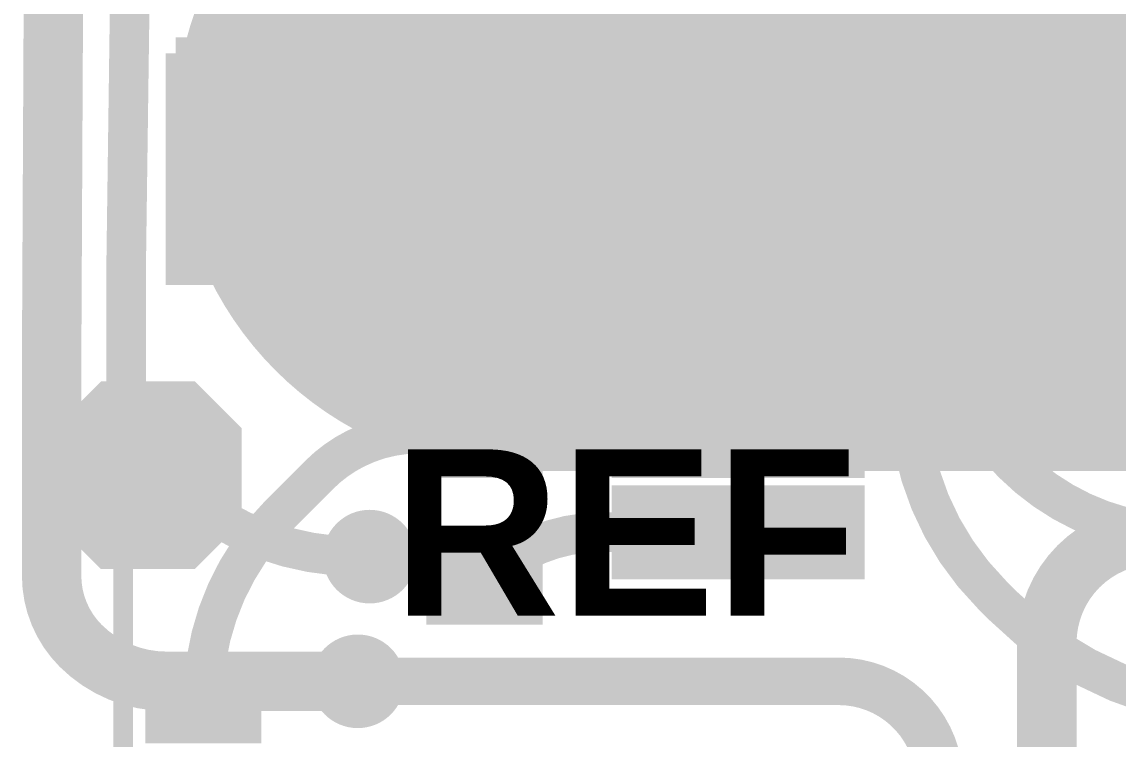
# Model space of a CAD drawing. Header units: millimetres. Extents: x -11 to 1.7, y -2.4 to 29.6.
# Drawn here: x -11.04 to -4.01, y 9.64 to 14.23 of the extents above; entities that cross this region are included whole.
import ezdxf

# ---------------------------------------------------------------- set-up
doc = ezdxf.new("R2010")
doc.units = ezdxf.units.MM
for name, color, linetype in [('BottomLayer', 5, 'Continuous'), ('BottomPaste', 16, 'Continuous'), ('BottomSolder', 6, 'Continuous'), ('TopLayer', 1, 'Continuous'), ('TopOverlay', 2, 'Continuous'), ('TopPaste', 8, 'Continuous'), ('TopSolder', 216, 'Continuous'), ('ViaHoleLayer', 16, 'Continuous')]:
    doc.layers.add(name, color=color, linetype=linetype)
doc.styles.add('Arial', font='', dxfattribs={"height": 0.2})
doc.styles.get('Arial').set_extended_font_data('Arial', bold=True)

# ---------------------------------------------------------------- blocks, each defined once
blk = doc.blocks.new('T__________B_1')
at = {"layer": 'BottomLayer'}
blk.add_hatch(color=5, dxfattribs=at).paths.add_polyline_path([(0.250000135, 0.5000002699999999), (-0.250000135, 0.5000002699999999), (-0.5000002699999999, 0.250000135), (-0.5000002699999999, -0.250000135), (-0.250000135, -0.5000002699999999), (0.250000135, -0.5000002699999999), (0.5000002699999999, -0.250000135), (0.5000002699999999, 0.250000135)])
at = {"layer": 'BottomPaste'}
blk.add_hatch(color=16, dxfattribs=at).paths.add_polyline_path([(0.250000135, 0.5000002699999999), (-0.250000135, 0.5000002699999999), (-0.5000002699999999, 0.250000135), (-0.5000002699999999, -0.250000135), (-0.250000135, -0.5000002699999999), (0.250000135, -0.5000002699999999), (0.5000002699999999, -0.250000135), (0.5000002699999999, 0.250000135)])
at = {"layer": 'BottomSolder'}
blk.add_hatch(color=6, dxfattribs=at).paths.add_polyline_path([(0.300800135, 0.6016002699999999), (-0.300800135, 0.6016002699999999), (-0.6016002699999999, 0.300800135), (-0.6016002699999999, -0.300800135), (-0.300800135, -0.6016002699999999), (0.300800135, -0.6016002699999999), (0.6016002699999999, -0.300800135), (0.6016002699999999, 0.300800135)])
blk = doc.blocks.new('_EMG________7')
at = {"layer": 'TopLayer'}
h = blk.add_hatch(color=1, dxfattribs=at)
edge = h.paths.add_edge_path()
edge.add_arc((-3.14997338, -0.0128143), 2.09999834, 90, 270)
edge.add_line((-3.14997338, -2.11281264), (3.150029259999999, -2.11281264))
edge.add_arc((3.15002926, -0.0128143), 2.09999834, 270, 450)
edge.add_line((3.15002926, 2.08718404), (-3.14997338, 2.08718404))
at = {"layer": 'TopPaste'}
h = blk.add_hatch(color=8, dxfattribs=at)
edge = h.paths.add_edge_path()
edge.add_arc((-3.14997338, -0.0128143), 2.09999834, 90, 270)
edge.add_line((-3.14997338, -2.11281264), (3.150029259999999, -2.11281264))
edge.add_arc((3.15002926, -0.0128143), 2.09999834, 270, 450)
edge.add_line((3.15002926, 2.08718404), (-3.14997338, 2.08718404))
at = {"layer": 'TopSolder'}
h = blk.add_hatch(color=216, dxfattribs=at)
edge = h.paths.add_edge_path()
edge.add_arc((-3.14997338, -0.0128143), 2.20159834, 90, 270)
edge.add_line((-3.14997338, -2.21441264), (3.150029259999999, -2.21441264))
edge.add_arc((3.15002926, -0.0128143), 2.20159834, 270, 450)
edge.add_line((3.15002926, 2.18878404), (-3.14997338, 2.18878404))
at = {"layer": 'TopOverlay', "const_width": 0.127}
blk.add_lwpolyline([(-5.68320682, -10.96571086), (-5.68320682, 10.9657134)], dxfattribs=at)
blk = doc.blocks.new('MSOP_8_B_9')
at = {"layer": 'BottomLayer'}
for points in [[(-2.47999885, 1.17499892), (-1.05999915, 1.17499892), (-1.05999915, 0.77499972), (-2.47999885, 0.77499972)], [(1.05999915, 1.17499892), (2.47999885, 1.17499892), (2.47999885, 0.77499972), (1.05999915, 0.77499972)], [(-2.47999885, 0.52500022), (-1.05999915, 0.52500022), (-1.05999915, 0.12500102), (-2.47999885, 0.12500102)], [(1.05999915, 0.52500022), (2.47999885, 0.52500022), (2.47999885, 0.12500102), (1.05999915, 0.12500102)], [(-2.47999885, -0.12500102), (-1.05999915, -0.12500102), (-1.05999915, -0.52500022), (-2.47999885, -0.52500022)], [(1.05999915, -0.12500102), (2.47999885, -0.12500102), (2.47999885, -0.52500022), (1.05999915, -0.52500022)], [(-2.47999885, -0.77499972), (-1.05999915, -0.77499972), (-1.05999915, -1.17499892), (-2.47999885, -1.17499892)], [(1.05999915, -0.77499972), (2.47999885, -0.77499972), (2.47999885, -1.17499892), (1.05999915, -1.17499892)]]:
    blk.add_hatch(color=5, dxfattribs=at).paths.add_polyline_path(points)
at = {"layer": 'BottomPaste'}
for points in [[(-2.47999885, 1.17499892), (-1.05999915, 1.17499892), (-1.05999915, 0.77499972), (-2.47999885, 0.77499972)], [(1.05999915, 1.17499892), (2.47999885, 1.17499892), (2.47999885, 0.77499972), (1.05999915, 0.77499972)], [(-2.47999885, 0.52500022), (-1.05999915, 0.52500022), (-1.05999915, 0.12500102), (-2.47999885, 0.12500102)], [(1.05999915, 0.52500022), (2.47999885, 0.52500022), (2.47999885, 0.12500102), (1.05999915, 0.12500102)], [(-2.47999885, -0.12500102), (-1.05999915, -0.12500102), (-1.05999915, -0.52500022), (-2.47999885, -0.52500022)], [(1.05999915, -0.12500102), (2.47999885, -0.12500102), (2.47999885, -0.52500022), (1.05999915, -0.52500022)], [(-2.47999885, -0.77499972), (-1.05999915, -0.77499972), (-1.05999915, -1.17499892), (-2.47999885, -1.17499892)], [(1.05999915, -0.77499972), (2.47999885, -0.77499972), (2.47999885, -1.17499892), (1.05999915, -1.17499892)]]:
    blk.add_hatch(color=16, dxfattribs=at).paths.add_polyline_path(points)
at = {"layer": 'BottomSolder'}
for points in [[(-2.58159885, 1.27659892), (-0.95839915, 1.27659892), (-0.95839915, 0.6733997199999999), (-2.58159885, 0.6733997199999999)], [(0.95839915, 1.27659892), (2.58159885, 1.27659892), (2.58159885, 0.6733997199999999), (0.95839915, 0.6733997199999999)], [(-2.58159885, 0.62660022), (-0.95839915, 0.62660022), (-0.95839915, 0.02340102), (-2.58159885, 0.02340102)], [(0.95839915, 0.62660022), (2.58159885, 0.62660022), (2.58159885, 0.02340102), (0.95839915, 0.02340102)], [(-2.58159885, -0.02340102), (-0.95839915, -0.02340102), (-0.95839915, -0.62660022), (-2.58159885, -0.62660022)], [(0.95839915, -0.02340102), (2.58159885, -0.02340102), (2.58159885, -0.62660022), (0.95839915, -0.62660022)], [(-2.58159885, -0.6733997199999999), (-0.95839915, -0.6733997199999999), (-0.95839915, -1.27659892), (-2.58159885, -1.27659892)], [(0.95839915, -0.6733997199999999), (2.58159885, -0.6733997199999999), (2.58159885, -1.27659892), (0.95839915, -1.27659892)]]:
    blk.add_hatch(color=6, dxfattribs=at).paths.add_polyline_path(points)
blk = doc.blocks.new('R___0603_B_18')
at = {"layer": 'BottomLayer'}
for points in [[(-1.143, -0.4445), (-1.143, 0.4445), (-0.3809999999999999, 0.4445), (-0.3809999999999999, -0.4445)], [(0.3809999999999999, -0.4445), (0.3809999999999999, 0.4445), (1.143, 0.4445), (1.143, -0.4445)]]:
    blk.add_hatch(color=5, dxfattribs=at).paths.add_polyline_path(points)
at = {"layer": 'BottomPaste'}
for points in [[(-1.143, -0.4445), (-1.143, 0.4445), (-0.3809999999999999, 0.4445), (-0.3809999999999999, -0.4445)], [(0.3809999999999999, -0.4445), (0.3809999999999999, 0.4445), (1.143, 0.4445), (1.143, -0.4445)]]:
    blk.add_hatch(color=16, dxfattribs=at).paths.add_polyline_path(points)
at = {"layer": 'BottomSolder'}
for points in [[(-1.2446, -0.5460999999999999), (-1.2446, 0.5460999999999999), (-0.2794, 0.5460999999999999), (-0.2794, -0.5460999999999999)], [(0.2794, -0.5460999999999999), (0.2794, 0.5460999999999999), (1.2446, 0.5460999999999999), (1.2446, -0.5460999999999999)]]:
    blk.add_hatch(color=6, dxfattribs=at).paths.add_polyline_path(points)
blk = doc.blocks.new('R___0402_B_29')
at = {"layer": 'BottomLayer'}
for points in [[(-0.2413, 0.3175), (-0.2412999999999999, -0.3175), (-0.6985, -0.3175), (-0.6985, 0.3175)], [(0.6985, 0.3175), (0.6985, -0.3175), (0.2413, -0.3175), (0.2412999999999999, 0.3175)]]:
    blk.add_hatch(color=5, dxfattribs=at).paths.add_polyline_path(points)
at = {"layer": 'BottomPaste'}
for points in [[(-0.2413, 0.3175), (-0.2412999999999999, -0.3175), (-0.6985, -0.3175), (-0.6985, 0.3175)], [(0.6985, 0.3175), (0.6985, -0.3175), (0.2413, -0.3175), (0.2412999999999999, 0.3175)]]:
    blk.add_hatch(color=16, dxfattribs=at).paths.add_polyline_path(points)
at = {"layer": 'BottomSolder'}
for points in [[(-0.18629884, 0.37250116), (-0.1862988399999999, -0.37250116), (-0.75350116, -0.37250116), (-0.75350116, 0.37250116)], [(0.75350116, 0.37250116), (0.75350116, -0.37250116), (0.18629884, -0.37250116), (0.1862988399999999, 0.37250116)]]:
    blk.add_hatch(color=6, dxfattribs=at).paths.add_polyline_path(points)
blk = doc.blocks.new('R___0402_B_30')
at = {"layer": 'BottomLayer'}
for points in [[(-0.2413, 0.3175), (-0.2412999999999999, -0.3175), (-0.6985, -0.3175), (-0.6985, 0.3175)], [(0.6985, 0.3175), (0.6985, -0.3175), (0.2413, -0.3175), (0.2412999999999999, 0.3175)]]:
    blk.add_hatch(color=5, dxfattribs=at).paths.add_polyline_path(points)
at = {"layer": 'BottomPaste'}
for points in [[(-0.2413, 0.3175), (-0.2412999999999999, -0.3175), (-0.6985, -0.3175), (-0.6985, 0.3175)], [(0.6985, 0.3175), (0.6985, -0.3175), (0.2413, -0.3175), (0.2412999999999999, 0.3175)]]:
    blk.add_hatch(color=16, dxfattribs=at).paths.add_polyline_path(points)
at = {"layer": 'BottomSolder'}
for points in [[(-0.18629884, 0.37250116), (-0.1862988399999999, -0.37250116), (-0.75350116, -0.37250116), (-0.75350116, 0.37250116)], [(0.75350116, 0.37250116), (0.75350116, -0.37250116), (0.18629884, -0.37250116), (0.1862988399999999, 0.37250116)]]:
    blk.add_hatch(color=6, dxfattribs=at).paths.add_polyline_path(points)

msp = doc.modelspace()

# ---------------------------------------------------------------- hatches: boundary and pattern name
at = {"layer": 'BottomLayer'}
for points in [[(-9.19479492, 12.5476), (-9.19479492, 14.0335), (-10.1219, 14.0335), (-10.1219, 12.5476)], [(-7.169180479999999, 12.71299972), (-5.384799999999999, 12.71299972), (-5.384799999999999, 13.3604), (-7.169180479999999, 13.3604)]]:
    msp.add_hatch(color=5, dxfattribs=at).paths.add_polyline_path(points)
h = msp.add_hatch(color=5, dxfattribs=at)
edge = h.paths.add_edge_path()
edge.add_arc((-9.652, 12.8524), 0.2999994, 0, 360)
h = msp.add_hatch(color=5, dxfattribs=at)
edge = h.paths.add_edge_path()
edge.add_arc((-10.1854, 11.3792), 0.2999994, 0, 360)
h = msp.add_hatch(color=5, dxfattribs=at)
edge = h.paths.add_edge_path()
edge.add_arc((-8.81360696, 10.80693546), 0.2999994, 0, 360)
h = msp.add_hatch(color=5, dxfattribs=at)
edge = h.paths.add_edge_path()
edge.add_arc((-8.889999999999999, 10.0076), 0.2999994, 0, 360)
at = {"layer": 'BottomSolder'}
h = msp.add_hatch(color=6, dxfattribs=at)
edge = h.paths.add_edge_path()
edge.add_arc((-10.1854, 11.3792), 0.4015993999999999, 0, 360)
at = {"layer": 'TopLayer'}
h = msp.add_hatch(color=1, dxfattribs=at)
edge = h.paths.add_edge_path()
edge.add_arc((-9.652, 12.8524), 0.2999994, 0, 360)
h = msp.add_hatch(color=1, dxfattribs=at)
edge = h.paths.add_edge_path()
edge.add_arc((-10.1854, 11.3792), 0.2999994, 0, 360)
h = msp.add_hatch(color=1, dxfattribs=at)
edge = h.paths.add_edge_path()
edge.add_arc((-8.81360696, 10.80693546), 0.2999994, 0, 360)
h = msp.add_hatch(color=1, dxfattribs=at)
edge = h.paths.add_edge_path()
edge.add_arc((-8.889999999999999, 10.0076), 0.2999994, 0, 360)
at = {"layer": 'TopSolder'}
h = msp.add_hatch(color=216, dxfattribs=at)
edge = h.paths.add_edge_path()
edge.add_arc((-10.1854, 11.3792), 0.4015993999999999, 0, 360)
at = {"layer": 'ViaHoleLayer'}
h = msp.add_hatch(color=16, dxfattribs=at)
edge = h.paths.add_edge_path()
edge.add_arc((-9.652, 12.8524), 0.1499997, 0, 360)
h = msp.add_hatch(color=16, dxfattribs=at)
edge = h.paths.add_edge_path()
edge.add_arc((-10.1854, 11.3792), 0.1499997, 0, 360)
h = msp.add_hatch(color=16, dxfattribs=at)
edge = h.paths.add_edge_path()
edge.add_arc((-8.81360696, 10.80693546), 0.1499997, 0, 360)
h = msp.add_hatch(color=16, dxfattribs=at)
edge = h.paths.add_edge_path()
edge.add_arc((-8.889999999999999, 10.0076), 0.1499997, 0, 360)

# ---------------------------------------------------------------- linework, layer by layer
at = {"layer": 'BottomLayer'}
for points, const_width in [([(-4.5466, 16.89861746), (-4.53381872, 13.38970906)], 0.254), ([(-5.537199999999999, 13.31591444), (-5.537199999999999, 16.45916698)], 0.3048), ([(-4.953, 12.04082936), (-4.953, 16.4211127)], 0.254), ([(-8.0518, 12.727178), (-8.0518, 13.589)], 0.254), ([(-4.53381872, 12.58630198), (-4.53381872, 13.38970906)], 0.254), ([(-5.94011512, 12.91299932), (-5.537199999999999, 13.31591444)], 0.3048), ([(-6.450116639999999, 12.91299932), (-6.23859814, 12.91299932)], 0.3048), ([(-6.450116639999999, 12.91299932), (-6.440317319999999, 12.9032)], 0.3048), ([(-6.23859814, 12.91299932), (-6.027082179999999, 12.91299932)], 0.3048), ([(-6.027082179999999, 12.91299932), (-5.94011512, 12.91299932)], 0.3048), ([(-7.47086136, 12.26300062), (-6.450116639999999, 12.26300062)], 0.254), ([(-6.450116639999999, 12.26300062), (-5.719132579999999, 12.26300062)], 0.254), ([(-4.1871646, 12.26300062), (-2.91011864, 12.26300062)], 0.254), ([(-8.498926359999999, 11.5951), (-8.49892382, 11.5951)], 0.254), ([(-8.49892382, 11.5951), (-8.14411376, 11.5951)], 0.254), ([(-8.14411376, 11.5951), (-8.08166786, 11.61180304)], 0.254), ([(-8.14411376, 11.5951), (-8.0772, 11.5951)], 0.254), ([(-8.08166786, 11.61180304), (-8.0772, 11.61299938)], 0.254), ([(-8.0772, 11.61299938), (-6.450116639999999, 11.61299938)], 0.254), ([(-9.389414799999999, 11.07912694), (-9.138264679999999, 11.33027706)], 0.254), ([(-7.33434398, 10.96300068), (-6.450116639999999, 10.96300068)], 0.254), ([(-8.88980696, 10.8077), (-8.44512662, 10.8077)], 0.254), ([(-8.88980696, 10.80693546), (-8.88980696, 10.8077)], 0.254), ([(-4.82186234, 10.56226234), (-4.7498, 10.4902)], 0.254), ([(-8.889999999999999, 10.0076), (-5.80617838, 10.0076)], 0.3048), ([(-5.80617838, 10.0076), (-5.80617584, 10.0076)], 0.3048), ([(-9.8806, 9.8933), (-9.6901, 9.9949)], 0.254), ([(-9.79622374, 9.9949), (-9.6901, 9.9949)], 0.254)]:
    msp.add_lwpolyline(points, dxfattribs=dict(at, const_width=const_width))
for points, const_width in [([(-8.0772, 13.52767932, -0.198912367379658), (-8.0518, 13.589)], 0.254), ([(-7.940027299999999, 12.45733602, -0.198912367379658), (-8.0518, 12.727178)], 0.254), ([(-4.53073516, 12.54280702, -0.0354090481329263), (-4.53381872, 12.58630198)], 0.254), ([(-4.522335379999999, 12.50295188, -0.0330706532751843), (-4.53073516, 12.54280702)], 0.254), ([(-4.443536959999999, 12.36834204, -0.1285979869506525), (-4.522335379999999, 12.50295188)], 0.254), ([(-7.47086136, 12.26300062, -0.198912367379658), (-7.940027299999999, 12.45733602)], 0.254), ([(-4.1871646, 12.26300062, -0.1974406353066805), (-4.443536959999999, 12.36834458)], 0.254), ([(-5.719132579999999, 12.26300062, -0.198912367379658), (-5.4864, 12.1666)], 0.254), ([(-5.4864, 12.1666, -0.198912367379658), (-5.3594, 11.85999406)], 0.254), ([(-4.69102694, 11.40709682, -0.1985533409787096), (-4.95300508, 12.04082936)], 0.254), ([(-4.82186234, 10.5622598, -0.198912367379658), (-5.3594, 11.85999406)], 0.254), ([(-8.90327912, 11.49964426, -0.1164338214658533), (-8.498926359999999, 11.5951)], 0.254), ([(-9.138104659999998, 11.33043708, -0.080548592874545), (-8.90327912, 11.49964426)], 0.254), ([(-3.58084882, 10.94739746, -0.1993859495712037), (-4.6910244, 11.40709936)], 0.254), ([(-9.138264679999999, 11.33027706, -6.25725034233e-05), (-9.138104659999998, 11.33043708)], 0.254), ([(-9.87736912, 9.99735618, -0.1826594281388277), (-9.39017172, 11.07837002)], 0.254), ([(-9.39017172, 11.07837002, -0.0001598417165668), (-9.389414799999999, 11.07912948)], 0.254), ([(-8.0772, 10.6553, -0.198912367379658), (-7.33434398, 10.96300068)], 0.254), ([(-8.44512662, 10.8077, -0.1953406805394863), (-8.082295239999999, 10.66032412)], 0.254), ([(-8.082295239999999, 10.66032412, -0.0034380972434576), (-8.0772, 10.6553)], 0.254), ([(-3.15545216, 9.8298, -0.198912367379658), (-4.7498, 10.4902)], 0.254), ([(-9.87751898, 9.9949, -0.0003665860048392), (-9.87736912, 9.99735618)], 0.254), ([(-5.80617584, 10.0076, -0.3879330866278495), (-5.162237579999999, 9.41947824)], 0.3048), ([(-9.8806, 9.8933, -0.0151565680824515), (-9.87751898, 9.9949)], 0.254)]:
    msp.add_lwpolyline(points, format="xyb", dxfattribs=dict(at, const_width=const_width))
for points, const_width in [([(-8.1153, 13.589, 1), (-7.9883, 13.589, 1)], 0.127), ([(-8.1153, 13.589, 1), (-7.9883, 13.589, 1)], 0.127), ([(-8.140699999999999, 13.52767932, 1), (-8.0137, 13.52767932, 1)], 0.127), ([(-4.59731872, 13.38970906, 1), (-4.47031872, 13.38970906, 1)], 0.127), ([(-4.59731872, 13.38970906, 1), (-4.47031872, 13.38970906, 1)], 0.127), ([(-5.6134, 13.31591444, 1), (-5.460999999999999, 13.31591444, 1)], 0.1524), ([(-5.6134, 13.31591444, 1), (-5.460999999999999, 13.31591444, 1)], 0.1524), ([(-6.526316639999999, 12.91299932, 1), (-6.373916639999999, 12.91299932, 1)], 0.1524), ([(-6.526316639999999, 12.91299932, 1), (-6.373916639999999, 12.91299932, 1)], 0.1524), ([(-6.516517319999999, 12.9032, 1), (-6.364117319999999, 12.9032, 1)], 0.1524), ([(-6.31479814, 12.91299932, 1), (-6.16239814, 12.91299932, 1)], 0.1524), ([(-6.31479814, 12.91299932, 1), (-6.16239814, 12.91299932, 1)], 0.1524), ([(-6.10328218, 12.91299932, 1), (-5.950882179999999, 12.91299932, 1)], 0.1524), ([(-6.10328218, 12.91299932, 1), (-5.950882179999999, 12.91299932, 1)], 0.1524), ([(-6.01631512, 12.91299932, 1), (-5.86391512, 12.91299932, 1)], 0.1524), ([(-6.01631512, 12.91299932, 1), (-5.86391512, 12.91299932, 1)], 0.1524), ([(-8.1153, 12.727178, 1), (-7.9883, 12.727178, 1)], 0.127), ([(-8.1153, 12.727178, 1), (-7.9883, 12.727178, 1)], 0.127), ([(-4.59731872, 12.58630198, 1), (-4.47031872, 12.58630198, 1)], 0.127), ([(-4.59731872, 12.58630198, 1), (-4.47031872, 12.58630198, 1)], 0.127), ([(-4.594235159999999, 12.54280702, 1), (-4.46723516, 12.54280702, 1)], 0.127), ([(-4.594235159999999, 12.54280702, 1), (-4.46723516, 12.54280702, 1)], 0.127), ([(-4.58583538, 12.50295188, 1), (-4.45883538, 12.50295188, 1)], 0.127), ([(-4.58583538, 12.50295188, 1), (-4.45883538, 12.50295188, 1)], 0.127), ([(-8.003527299999998, 12.45733602, 1), (-7.876527299999998, 12.45733602, 1)], 0.127), ([(-8.003527299999998, 12.45733602, 1), (-7.876527299999998, 12.45733602, 1)], 0.127), ([(-4.50703696, 12.36834458, 1), (-4.38003696, 12.36834458, 1)], 0.127), ([(-4.50703696, 12.36834204, 1), (-4.38003696, 12.36834204, 1)], 0.127), ([(-7.53436136, 12.26300062, 1), (-7.407361359999999, 12.26300062, 1)], 0.127), ([(-7.53436136, 12.26300062, 1), (-7.407361359999999, 12.26300062, 1)], 0.127), ([(-6.51361664, 12.26300062, 1), (-6.38661664, 12.26300062, 1)], 0.127), ([(-6.51361664, 12.26300062, 1), (-6.38661664, 12.26300062, 1)], 0.127), ([(-5.78263258, 12.26300062, 1), (-5.65563258, 12.26300062, 1)], 0.127), ([(-5.78263258, 12.26300062, 1), (-5.65563258, 12.26300062, 1)], 0.127), ([(-4.250664599999999, 12.26300062, 1), (-4.1236646, 12.26300062, 1)], 0.127), ([(-4.250664599999999, 12.26300062, 1), (-4.1236646, 12.26300062, 1)], 0.127), ([(-5.5499, 12.1666, 1), (-5.422899999999999, 12.1666, 1)], 0.127), ([(-5.5499, 12.1666, 1), (-5.422899999999999, 12.1666, 1)], 0.127), ([(-5.016505079999999, 12.04082936, 1), (-4.88950508, 12.04082936, 1)], 0.127), ([(-5.0165, 12.04082936, 1), (-4.8895, 12.04082936, 1)], 0.127), ([(-5.422899999999999, 11.85999406, 1), (-5.2959, 11.85999406, 1)], 0.127), ([(-5.422899999999999, 11.85999406, 1), (-5.2959, 11.85999406, 1)], 0.127), ([(-8.56242636, 11.5951, 1), (-8.43542636, 11.5951, 1)], 0.127), ([(-8.56242636, 11.5951, 1), (-8.43542636, 11.5951, 1)], 0.127), ([(-8.56242382, 11.5951, 1), (-8.435423819999999, 11.5951, 1)], 0.127), ([(-8.56242382, 11.5951, 1), (-8.435423819999999, 11.5951, 1)], 0.127), ([(-8.20761376, 11.5951, 1), (-8.080613759999999, 11.5951, 1)], 0.127), ([(-8.20761376, 11.5951, 1), (-8.080613759999999, 11.5951, 1)], 0.127), ([(-8.20761376, 11.5951, 1), (-8.080613759999999, 11.5951, 1)], 0.127), ([(-8.145167859999999, 11.61180304, 1), (-8.01816786, 11.61180304, 1)], 0.127), ([(-8.145167859999999, 11.61180304, 1), (-8.01816786, 11.61180304, 1)], 0.127), ([(-8.140699999999999, 11.61299938, 1), (-8.0137, 11.61299938, 1)], 0.127), ([(-8.140699999999999, 11.61299938, 1), (-8.0137, 11.61299938, 1)], 0.127), ([(-8.140699999999999, 11.5951, 1), (-8.0137, 11.5951, 1)], 0.127), ([(-6.51361664, 11.61299938, 1), (-6.38661664, 11.61299938, 1)], 0.127), ([(-8.96677912, 11.49964426, 1), (-8.83977912, 11.49964426, 1)], 0.127), ([(-8.96677912, 11.49964426, 1), (-8.83977912, 11.49964426, 1)], 0.127), ([(-4.75452694, 11.40709682, 1), (-4.627526939999999, 11.40709682, 1)], 0.127), ([(-4.754524399999999, 11.40709936, 1), (-4.6275244, 11.40709936, 1)], 0.127), ([(-9.201764679999998, 11.33027706, 1), (-9.07476468, 11.33027706, 1)], 0.127), ([(-9.201764679999998, 11.33027706, 1), (-9.07476468, 11.33027706, 1)], 0.127), ([(-9.20160466, 11.33043708, 1), (-9.07460466, 11.33043708, 1)], 0.127), ([(-9.20160466, 11.33043708, 1), (-9.07460466, 11.33043708, 1)], 0.127), ([(-9.45367172, 11.07837002, 1), (-9.32667172, 11.07837002, 1)], 0.127), ([(-9.45367172, 11.07837002, 1), (-9.32667172, 11.07837002, 1)], 0.127), ([(-9.452914799999999, 11.07912948, 1), (-9.3259148, 11.07912948, 1)], 0.127), ([(-9.452914799999999, 11.07912694, 1), (-9.3259148, 11.07912694, 1)], 0.127), ([(-7.397843979999999, 10.96300068, 1), (-7.27084398, 10.96300068, 1)], 0.127), ([(-7.397843979999999, 10.96300068, 1), (-7.27084398, 10.96300068, 1)], 0.127), ([(-6.51361664, 10.96300068, 1), (-6.38661664, 10.96300068, 1)], 0.127), ([(-8.953306959999999, 10.8077, 1), (-8.826306959999998, 10.8077, 1)], 0.127), ([(-8.953306959999999, 10.8077, 1), (-8.826306959999998, 10.8077, 1)], 0.127), ([(-8.953306959999999, 10.80693546, 1), (-8.826306959999998, 10.80693546, 1)], 0.127), ([(-8.50862662, 10.8077, 1), (-8.381626619999999, 10.8077, 1)], 0.127), ([(-8.50862662, 10.8077, 1), (-8.381626619999999, 10.8077, 1)], 0.127), ([(-8.14579524, 10.66032412, 1), (-8.01879524, 10.66032412, 1)], 0.127), ([(-8.14579524, 10.66032412, 1), (-8.01879524, 10.66032412, 1)], 0.127), ([(-8.140699999999999, 10.6553, 1), (-8.0137, 10.6553, 1)], 0.127), ([(-8.140699999999999, 10.6553, 1), (-8.0137, 10.6553, 1)], 0.127), ([(-4.88536234, 10.56226234, 1), (-4.75836234, 10.56226234, 1)], 0.127), ([(-4.88536234, 10.5622598, 1), (-4.75836234, 10.5622598, 1)], 0.127), ([(-4.8133, 10.4902, 1), (-4.686299999999999, 10.4902, 1)], 0.127), ([(-4.8133, 10.4902, 1), (-4.686299999999999, 10.4902, 1)], 0.127), ([(-9.94086912, 9.99735618, 1), (-9.81386912, 9.99735618, 1)], 0.127), ([(-9.94086912, 9.99735618, 1), (-9.81386912, 9.99735618, 1)], 0.127), ([(-8.966199999999999, 10.0076, 1), (-8.813799999999999, 10.0076, 1)], 0.1524), ([(-5.88237838, 10.0076, 1), (-5.729978379999999, 10.0076, 1)], 0.1524), ([(-5.88237838, 10.0076, 1), (-5.729978379999999, 10.0076, 1)], 0.1524), ([(-5.88237584, 10.0076, 1), (-5.72997584, 10.0076, 1)], 0.1524), ([(-5.88237584, 10.0076, 1), (-5.72997584, 10.0076, 1)], 0.1524), ([(-9.94101898, 9.9949, 1), (-9.81401898, 9.9949, 1)], 0.127), ([(-9.94101898, 9.9949, 1), (-9.81401898, 9.9949, 1)], 0.127), ([(-9.85972374, 9.9949, 1), (-9.73272374, 9.9949, 1)], 0.127), ([(-9.7536, 9.9949, 1), (-9.6266, 9.9949, 1)], 0.127), ([(-9.7536, 9.9949, 1), (-9.6266, 9.9949, 1)], 0.127), ([(-9.9441, 9.8933, 1), (-9.8171, 9.8933, 1)], 0.127), ([(-9.9441, 9.8933, 1), (-9.8171, 9.8933, 1)], 0.127)]:
    msp.add_lwpolyline(points, format="xyb", close=True, dxfattribs=dict(at, const_width=const_width))
at = {"layer": 'TopLayer'}
for points, const_width in [([(-10.85368924, 12.07015874), (-10.80737488, 21.48723922)], 0.3809999999999999), ([(-10.37502624, 12.7153035), (-10.3452422, 14.91008194)], 0.254), ([(-8.051236119999999, 13.5575421), (-4.71139266, 13.5575421)], 0.508), ([(-5.459986539999999, 12.80894822), (-4.71139266, 13.5575421)], 0.508), ([(-10.37502624, 11.83699944), (-10.37502624, 12.7153035)], 0.254), ([(-10.85368924, 10.68449222), (-10.85368924, 12.07015874)], 0.3809999999999999), ([(-10.1854, 11.3792), (-10.1257735, 11.3195735)], 0.254), ([(-8.889999999999999, 10.8077), (-8.88980696, 10.8077)], 0.254), ([(-8.88980696, 10.80693546), (-8.88980696, 10.8077)], 0.254), ([(-4.4704, 9.194799999999999), (-4.4704, 10.25363202)], 0.3809999999999999), ([(-10.11611134, 10.0076), (-8.889999999999999, 10.0076)], 0.3809999999999999)]:
    msp.add_lwpolyline(points, dxfattribs=dict(at, const_width=const_width))
for points, const_width in [([(-8.17823612, 13.5575421, 1), (-7.924236120000001, 13.5575421, 1)], 0.254), ([(-4.838392659999999, 13.5575421, 1), (-4.58439266, 13.5575421, 1)], 0.254), ([(-4.838392659999999, 13.5575421, 1), (-4.58439266, 13.5575421, 1)], 0.254), ([(-5.58698654, 12.80894822, 1), (-5.33298654, 12.80894822, 1)], 0.254), ([(-5.58698654, 12.80894822, 1), (-5.33298654, 12.80894822, 1)], 0.254), ([(-10.43852624, 12.7153035, 1), (-10.31152624, 12.7153035, 1)], 0.127), ([(-10.43852624, 12.7153035, 1), (-10.31152624, 12.7153035, 1)], 0.127), ([(-7.38303832, 12.065, 1), (-7.129038319999999, 12.065, 1)], 0.254), ([(-10.94893924, 12.07015874, 1), (-10.75843924, 12.07015874, 1)], 0.1905), ([(-10.94893924, 12.07015874, 1), (-10.75843924, 12.07015874, 1)], 0.1905), ([(-10.43852624, 11.83699944, 1), (-10.31152624, 11.83699944, 1)], 0.127), ([(-10.43852624, 11.83699944, 1), (-10.31152624, 11.83699944, 1)], 0.127), ([(-10.2489, 11.3792, 1), (-10.1219, 11.3792, 1)], 0.127), ([(-10.2489, 11.3792, 1), (-10.1219, 11.3792, 1)], 0.127), ([(-10.18927604, 11.3195735, 1), (-10.06227604, 11.3195735, 1)], 0.127), ([(-10.1892735, 11.3195735, 1), (-10.0622735, 11.3195735, 1)], 0.127), ([(-8.953499999999998, 10.8077, 1), (-8.8265, 10.8077, 1)], 0.127), ([(-8.953499999999998, 10.8077, 1), (-8.8265, 10.8077, 1)], 0.127), ([(-8.953306959999999, 10.8077, 1), (-8.826306959999998, 10.8077, 1)], 0.127), ([(-8.953306959999999, 10.8077, 1), (-8.826306959999998, 10.8077, 1)], 0.127), ([(-8.953306959999999, 10.80693546, 1), (-8.826306959999998, 10.80693546, 1)], 0.127), ([(-4.36245, 10.7442, 1), (-4.17195, 10.7442, 1)], 0.1905), ([(-4.36245, 10.7442, 1), (-4.17195, 10.7442, 1)], 0.1905), ([(-10.94893924, 10.68449222, 1), (-10.75843924, 10.68449222, 1)], 0.1905), ([(-10.94893924, 10.68449222, 1), (-10.75843924, 10.68449222, 1)], 0.1905), ([(-10.76325, 10.2362, 1), (-10.57275, 10.2362, 1)], 0.1905), ([(-10.76325, 10.2362, 1), (-10.57275, 10.2362, 1)], 0.1905), ([(-4.56565, 10.25363202, 1), (-4.37515, 10.25363202, 1)], 0.1905), ([(-4.56565, 10.25363202, 1), (-4.37515, 10.25363202, 1)], 0.1905), ([(-10.21136134, 10.0076, 1), (-10.02086134, 10.0076, 1)], 0.1905), ([(-10.21136134, 10.0076, 1), (-10.02086134, 10.0076, 1)], 0.1905), ([(-8.985249999999999, 10.0076, 1), (-8.794749999999999, 10.0076, 1)], 0.1905)]:
    msp.add_lwpolyline(points, format="xyb", close=True, dxfattribs=dict(at, const_width=const_width))
for points, const_width in [([(-5.459986539999999, 12.80894822, -0.198912367379658), (-7.25603832, 12.065)], 0.508), ([(-10.1854, 11.3792, -0.198912367379658), (-10.37502624, 11.83699944)], 0.254), ([(-8.889999999999999, 10.8077, -0.198912367379658), (-10.12577604, 11.3195735)], 0.254), ([(-4.2672, 10.7442, -0.198912367379658), (-3.77663202, 10.9474)], 0.3809999999999999), ([(-4.4704, 10.25363202, -0.198912367379658), (-4.2672, 10.7442)], 0.3809999999999999), ([(-10.668, 10.2362, -0.198912367379658), (-10.85368924, 10.68449222)], 0.3809999999999999), ([(-10.11611134, 10.0076, -0.198912367379658), (-10.668, 10.2362)], 0.3809999999999999)]:
    msp.add_lwpolyline(points, format="xyb", dxfattribs=dict(at, const_width=const_width))

# ---------------------------------------------------------------- block references
for name, p in [('_EMG________7', (-4.711420599999999, 13.5703564)), ('R___0603_B_18', (-8.813799999999999, 13.589)), ('MSOP_8_B_9', (-4.68011764, 11.938))]:
    msp.add_blockref(name, p)
for name, p, rotation in [('T__________B_1', (-10.2362, 11.3284), 180), ('R___0402_B_30', (-8.0772, 11.1252), 270), ('R___0402_B_29', (-9.8806, 9.423399999999999), 90)]:
    msp.add_blockref(name, p, dxfattribs=dict(rotation=rotation))

# ---------------------------------------------------------------- texts
at = {"layer": 'TopOverlay', "style": 'Arial'}
msp.add_text('REF', height=1.0668, rotation=360, dxfattribs=at).set_placement((-8.66775, 10.4278176))

doc.saveas('drawing.dxf')
